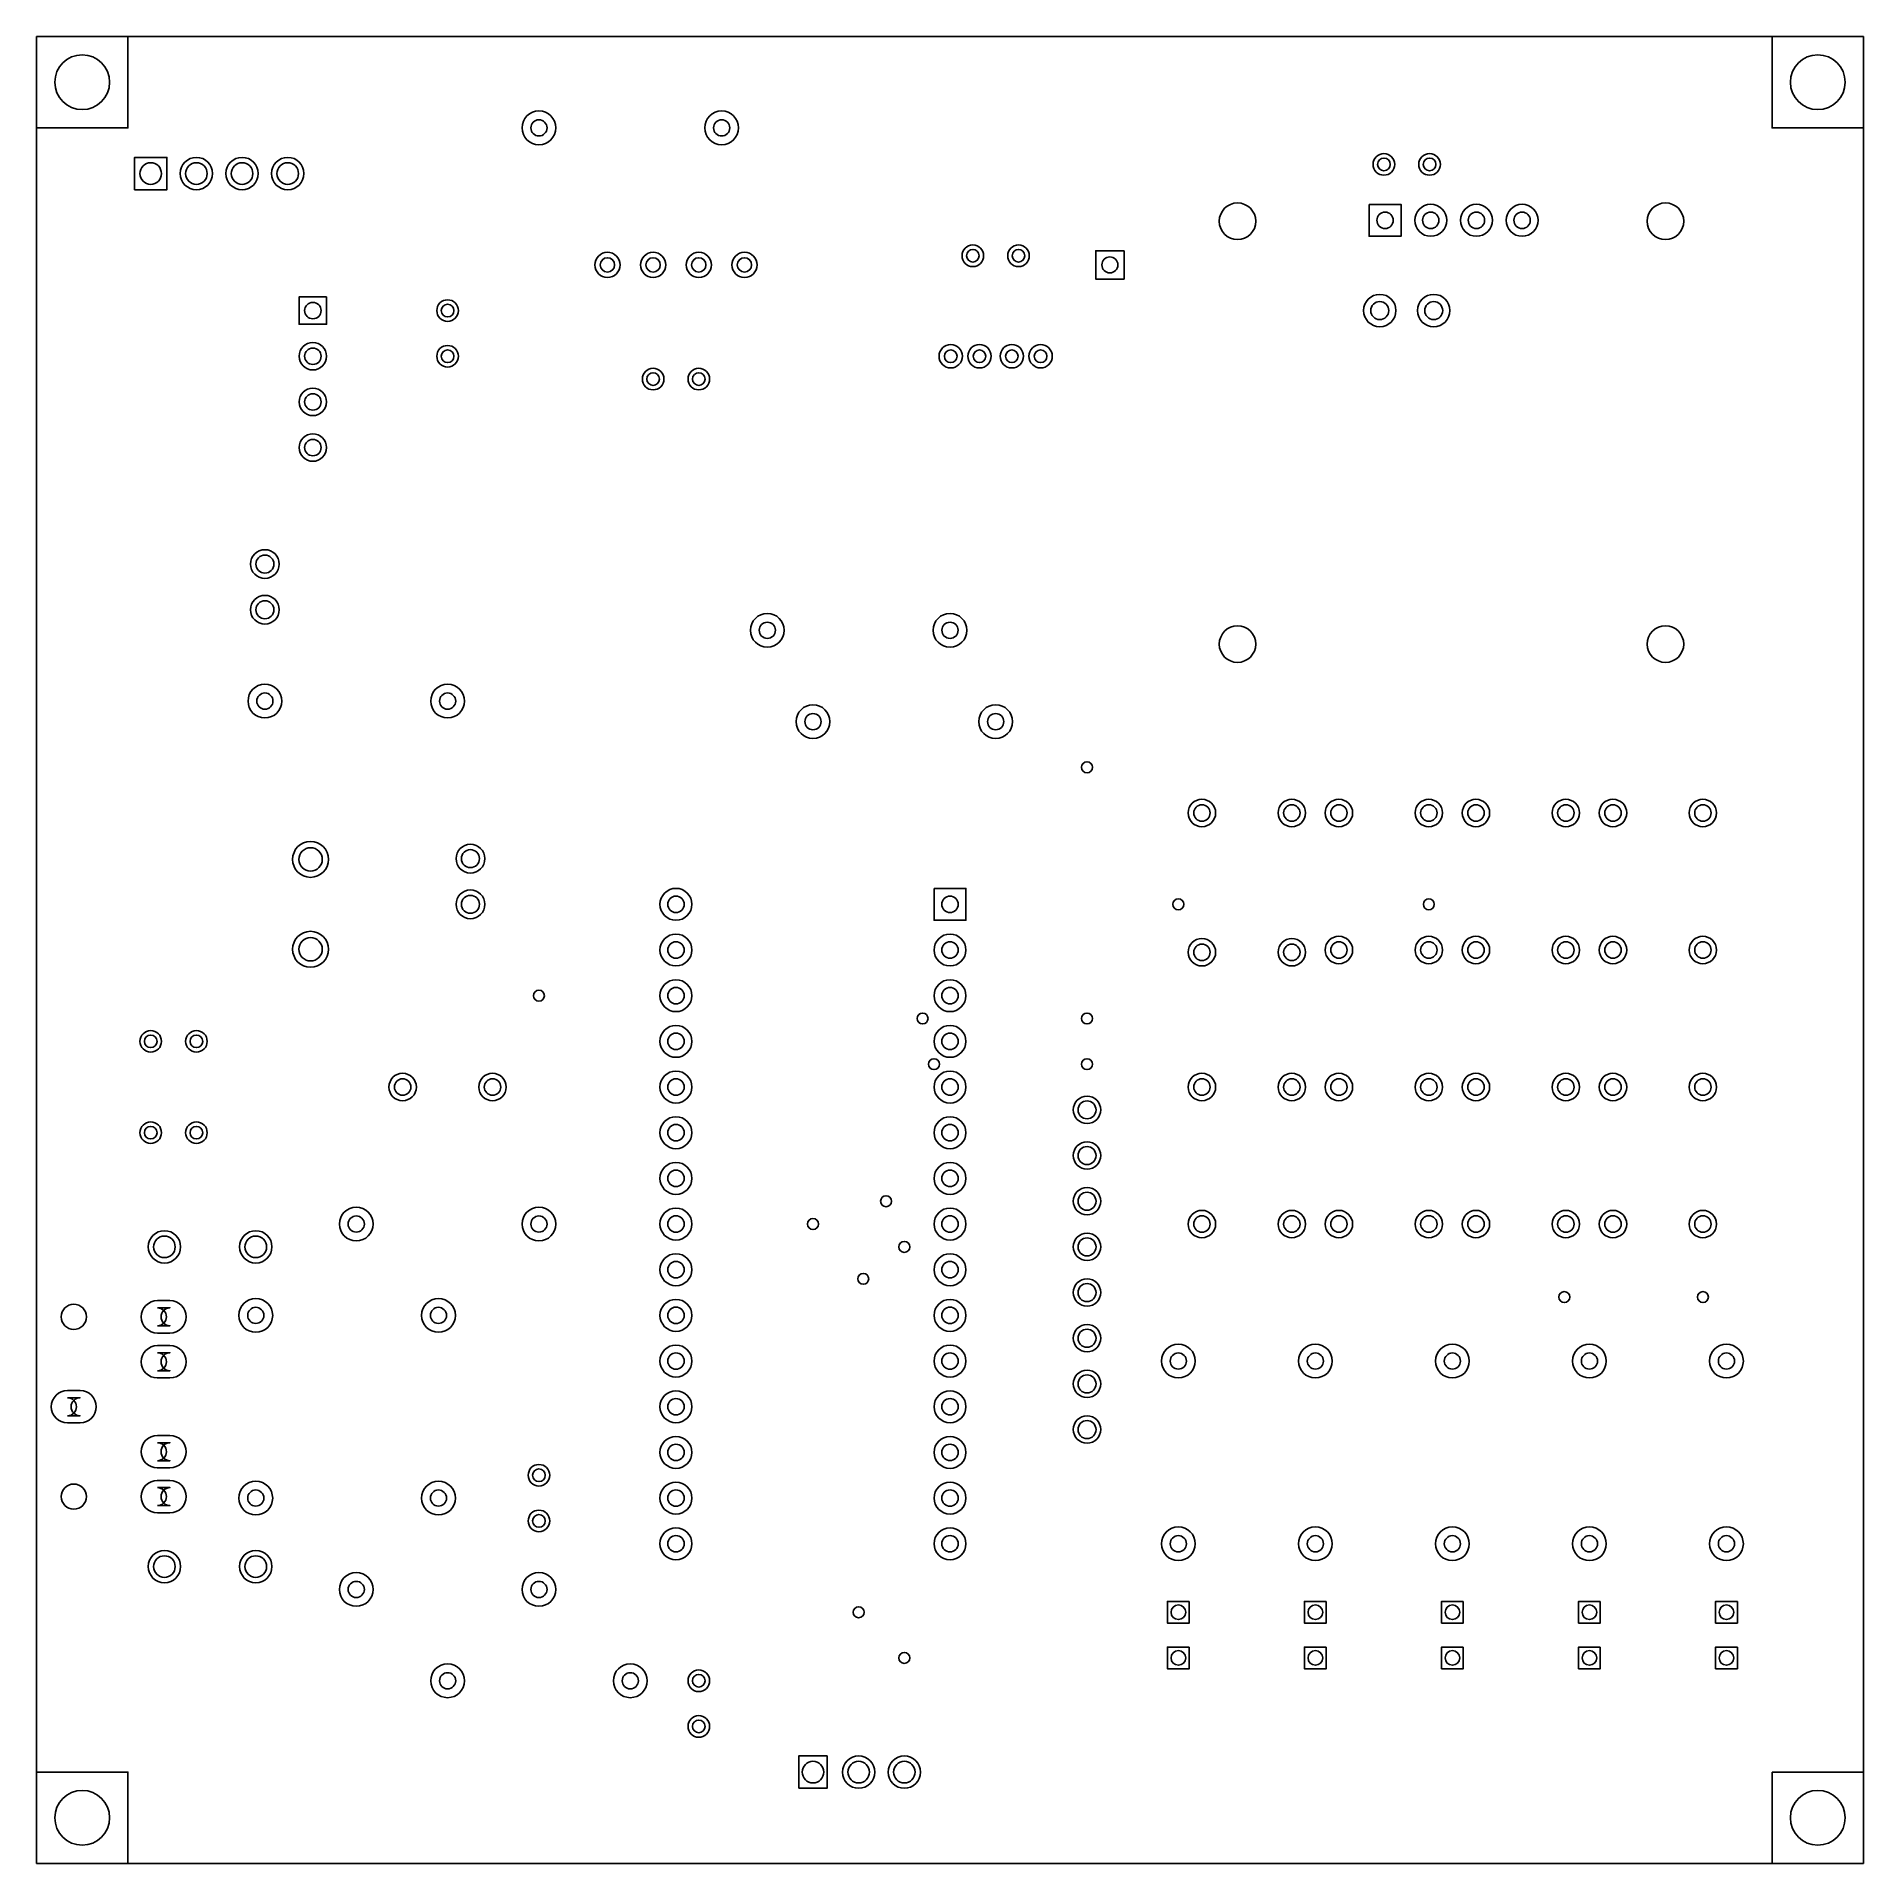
# Model space of a CAD drawing. Header units: millimetres. Extents: x 0 to 4000, y -4000 to 0.
import ezdxf

# ---------------------------------------------------------------- set-up
doc = ezdxf.new("R2010")
doc.units = ezdxf.units.MM

msp = doc.modelspace()

# ---------------------------------------------------------------- linework, layer by layer
for points in [[(0, 0), (4000, 0), (4000, -4000), (0, -4000), (0, 0)], [(0, 0), (200, 0), (200, -200), (0, -200)], [(3800, 0), (4000, 0), (4000, -200), (3800, -200)], [(214.567, -335.433), (285.433, -335.433), (285.433, -264.567), (214.567, -264.567)], [(2917.597, -367.401), (2987.597, -367.401), (2987.597, -437.401), (2917.597, -437.401)], [(2381, -469), (2319, -469), (2319, -531), (2381, -531)], [(635, -570), (575, -570), (575, -630), (635, -630)], [(1965, -1865), (1965, -1935), (2035, -1935), (2035, -1865)], [(264.645, -2783.465), (292.205, -2783.465)], [(292.197, -2767.717), (264.663, -2767.717)], [(264.645, -2822.835), (292.205, -2822.835)], [(292.197, -2838.583), (264.663, -2838.583)], [(292.197, -2866.147), (264.663, -2866.147)], [(264.645, -2881.895), (292.205, -2881.895)], [(264.645, -2921.265), (292.205, -2921.265)], [(292.197, -2937.013), (264.663, -2937.013)], [(67.795, -2980.315), (95.355, -2980.315)], [(95.347, -2964.567), (67.813, -2964.567)], [(67.795, -3019.685), (95.355, -3019.685)], [(95.347, -3035.433), (67.813, -3035.433)], [(264.645, -3078.745), (292.205, -3078.745)], [(292.197, -3062.997), (264.663, -3062.997)], [(264.645, -3118.115), (292.205, -3118.115)], [(292.197, -3133.863), (264.663, -3133.863)], [(264.645, -3177.165), (292.205, -3177.165)], [(292.197, -3161.417), (264.663, -3161.417)], [(264.645, -3216.535), (292.205, -3216.535)], [(292.197, -3232.283), (264.663, -3232.283)], [(2523.85, -3426.15), (2523.85, -3473.85), (2476.15, -3473.85), (2476.15, -3426.15)], [(2823.85, -3426.15), (2823.85, -3473.85), (2776.15, -3473.85), (2776.15, -3426.15)], [(3123.85, -3426.15), (3123.85, -3473.85), (3076.15, -3473.85), (3076.15, -3426.15)], [(3423.85, -3426.15), (3423.85, -3473.85), (3376.15, -3473.85), (3376.15, -3426.15)], [(3723.85, -3426.15), (3723.85, -3473.85), (3676.15, -3473.85), (3676.15, -3426.15)], [(2523.85, -3526.15), (2523.85, -3573.85), (2476.15, -3573.85), (2476.15, -3526.15)], [(2823.85, -3526.15), (2823.85, -3573.85), (2776.15, -3573.85), (2776.15, -3526.15)], [(3123.85, -3526.15), (3123.85, -3573.85), (3076.15, -3573.85), (3076.15, -3526.15)], [(3423.85, -3526.15), (3423.85, -3573.85), (3376.15, -3573.85), (3376.15, -3526.15)], [(3723.85, -3526.15), (3723.85, -3573.85), (3676.15, -3573.85), (3676.15, -3526.15)], [(0, -3800), (200, -3800), (200, -4000), (0, -4000)], [(1669, -3835.433), (1731, -3835.433), (1731, -3764.567), (1669, -3764.567)], [(3800, -3800), (4000, -3800), (4000, -4000), (3800, -4000)]]:
    msp.add_lwpolyline(points, close=True)
for centre, radius in [((100, -100), 60), ((3900, -100), 60), ((1100, -200), 37), ((1100, -200), 17.7), ((1500, -200), 37), ((1500, -200), 17.7), ((250, -300), 23.622), ((350, -300), 35.433), ((350, -300), 23.622), ((450, -300), 35.433), ((450, -300), 23.622), ((550, -300), 35.433), ((550, -300), 23.622), ((2950, -280), 23.622), ((2950, -280), 13.78), ((3050, -280), 23.622), ((3050, -280), 13.78), ((2629.49, -404.37), 40), ((2952.598, -402.404), 18), ((3052.6, -402.37), 35), ((3052.598, -402.374), 18), ((3152.6, -402.37), 35), ((3152.598, -402.374), 18), ((3252.6, -402.37), 35), ((3252.598, -402.374), 18), ((3566.5, -404.37), 40), ((1250, -500), 27.56), ((1350, -500), 27.56), ((1450, -500), 27.56), ((1550, -500), 27.56), ((2050, -480), 23.622), ((2050, -480), 13.78), ((2150, -480), 23.622), ((2150, -480), 13.78), ((1250, -500), 15.748), ((1350, -500), 15.748), ((1450, -500), 15.748), ((1550, -500), 15.748), ((2350, -500), 17.5), ((605, -600), 18), ((900, -600), 23.622), ((900, -600), 13.78), ((2940.94, -600), 35.433), ((2940.94, -600), 19.685), ((3059.06, -600), 35.433), ((3059.06, -600), 19.685), ((605, -700), 30), ((900, -700), 23.622), ((2001.6, -700), 25.59), ((2064.6, -700), 25.59), ((2135.4, -700), 25.59), ((2198.4, -700), 25.59), ((605, -700), 18), ((900, -700), 13.78), ((2001.6, -700), 13.78), ((2064.6, -700), 13.78), ((2135.4, -700), 13.78), ((2198.4, -700), 13.78), ((1350, -750), 23.622), ((1350, -750), 13.78), ((1450, -750), 23.622), ((1450, -750), 13.78), ((605, -800), 30), ((605, -800), 18), ((605, -900), 30), ((605, -900), 18), ((500, -1155), 31.496), ((500, -1155), 19.685), ((500, -1255), 31.496), ((500, -1255), 19.685), ((1600, -1300), 37), ((2000, -1300), 37), ((1600, -1300), 17.7), ((2000, -1300), 17.7), ((2629.49, -1330.27), 40), ((3566.5, -1330.27), 40), ((500, -1455), 37), ((500, -1455), 17.7), ((900, -1455), 37), ((900, -1455), 17.7), ((1700, -1500), 37), ((2100, -1500), 37), ((1700, -1500), 17.7), ((2100, -1500), 17.7), ((2300, -1600), 12), ((2551.58, -1700), 30), ((2748.43, -1700), 30), ((2851.58, -1700), 30), ((3048.43, -1700), 30), ((3151.58, -1700), 30), ((3348.43, -1700), 30), ((3451.58, -1700), 30), ((3648.43, -1700), 30), ((2551.58, -1700), 18), ((2748.43, -1700), 18), ((2851.58, -1700), 18), ((3048.43, -1700), 18), ((3151.58, -1700), 18), ((3348.43, -1700), 18), ((3451.58, -1700), 18), ((3648.43, -1700), 18), ((600, -1801.55), 39.37), ((600, -1801.55), 25.591), ((950, -1800), 31.496), ((950, -1800), 19.685), ((950, -1900), 31.496), ((1400, -1900), 35), ((950, -1900), 19.685), ((1400, -1900), 18), ((2000, -1900), 18), ((2500, -1900), 12), ((3048.43, -1900), 12), ((600, -1998.45), 39.37), ((600, -1998.45), 25.591), ((1400, -2000), 35), ((1400, -2000), 18), ((2000, -2000), 35), ((2000, -2000), 18), ((2551.58, -2005), 30), ((2551.58, -2005), 18), ((2748.43, -2005), 30), ((2748.43, -2005), 18), ((2851.58, -2000), 30), ((2851.58, -2000), 18), ((3048.43, -2000), 30), ((3048.43, -2000), 18), ((3151.58, -2000), 30), ((3151.58, -2000), 18), ((3348.43, -2000), 30), ((3348.43, -2000), 18), ((3451.58, -2000), 30), ((3451.58, -2000), 18), ((3648.43, -2000), 30), ((3648.43, -2000), 18), ((1400, -2100), 35), ((2000, -2100), 35), ((1100, -2100), 12), ((1400, -2100), 18), ((2000, -2100), 18), ((1940, -2150), 12), ((2300, -2150), 12), ((250, -2200), 23.622), ((250, -2200), 13.78), ((350, -2200), 23.622), ((350, -2200), 13.78), ((1400, -2200), 35), ((1400, -2200), 18), ((2000, -2200), 35), ((2000, -2200), 18), ((1965, -2250), 12), ((2300, -2250), 12), ((801.57, -2300), 30), ((998.42, -2300), 30), ((1400, -2300), 35), ((2000, -2300), 35), ((2551.58, -2300), 30), ((2748.43, -2300), 30), ((2851.58, -2300), 30), ((3048.43, -2300), 30), ((3151.58, -2300), 30), ((3348.43, -2300), 30), ((3451.58, -2300), 30), ((3648.43, -2300), 30), ((801.57, -2300), 18), ((998.42, -2300), 18), ((1400, -2300), 18), ((2000, -2300), 18), ((2300, -2350), 30), ((2551.58, -2300), 18), ((2748.43, -2300), 18), ((2851.58, -2300), 18), ((3048.43, -2300), 18), ((3151.58, -2300), 18), ((3348.43, -2300), 18), ((3451.58, -2300), 18), ((3648.43, -2300), 18), ((2300, -2350), 19.685), ((250, -2400), 23.622), ((250, -2400), 13.78), ((350, -2400), 23.622), ((350, -2400), 13.78), ((1400, -2400), 35), ((1400, -2400), 18), ((2000, -2400), 35), ((2000, -2400), 18), ((2300, -2450), 30), ((2300, -2450), 19.685), ((1400, -2500), 35), ((2000, -2500), 35), ((1400, -2500), 18), ((2000, -2500), 18), ((2300, -2550), 30), ((1860, -2550), 12), ((2300, -2550), 19.685), ((700, -2600), 37), ((700, -2600), 17.7), ((1100, -2600), 37), ((1100, -2600), 17.7), ((1400, -2600), 35), ((1400, -2600), 18), ((1700, -2600), 12), ((2000, -2600), 35), ((2000, -2600), 18), ((2551.58, -2600), 30), ((2551.58, -2600), 18), ((2748.43, -2600), 30), ((2748.43, -2600), 18), ((2851.58, -2600), 30), ((2851.58, -2600), 18), ((3048.43, -2600), 30), ((3048.43, -2600), 18), ((3151.58, -2600), 30), ((3151.58, -2600), 18), ((3348.43, -2600), 30), ((3348.43, -2600), 18), ((3451.58, -2600), 30), ((3451.58, -2600), 18), ((3648.43, -2600), 30), ((3648.43, -2600), 18), ((280, -2650), 35.433), ((280, -2650), 23.622), ((480, -2650), 35.433), ((480, -2650), 23.622), ((1900, -2650), 12), ((2300, -2650), 30), ((2300, -2650), 19.685), ((1400, -2700), 35), ((2000, -2700), 35), ((1400, -2700), 18), ((1810, -2720), 12), ((2000, -2700), 18), ((2300, -2750), 30), ((2300, -2750), 19.685), ((3345, -2760), 12), ((3648.43, -2760), 12), ((81.58, -2803.15), 27.5), ((480, -2800), 37), ((480, -2800), 17.7), ((880, -2800), 37), ((880, -2800), 17.7), ((1400, -2800), 35), ((1400, -2800), 18), ((2000, -2800), 35), ((2000, -2800), 18), ((2300, -2850), 30), ((2300, -2850), 19.685), ((1400, -2900), 35), ((2000, -2900), 35), ((2500, -2900), 37), ((2800, -2900), 37), ((3100, -2900), 37), ((3400, -2900), 37), ((3700, -2900), 37), ((1400, -2900), 18), ((2000, -2900), 18), ((2300, -2950), 30), ((2500, -2900), 17.7), ((2800, -2900), 17.7), ((3100, -2900), 17.7), ((3400, -2900), 17.7), ((3700, -2900.001), 17.7), ((2300, -2950), 19.685), ((1400, -3000), 35), ((1400, -3000), 18), ((2000, -3000), 35), ((2000, -3000), 18), ((2300, -3050), 30), ((2300, -3050), 19.685), ((1400, -3100), 35), ((2000, -3100), 35), ((1400, -3100), 18), ((2000, -3100), 18), ((1100, -3150), 23.622), ((1100, -3150), 13.78), ((81.58, -3196.85), 27.5), ((480, -3200), 37), ((480, -3200), 17.7), ((880, -3200), 37), ((880, -3200), 17.7), ((1400, -3200), 35), ((1400, -3200), 18), ((2000, -3200), 35), ((2000, -3200), 18), ((1100, -3250), 23.622), ((1100, -3250), 13.78), ((1400, -3300), 35), ((2000, -3300), 35), ((2500, -3300), 37), ((2800, -3300), 37), ((3100, -3300), 37), ((3400, -3300), 37), ((3700, -3300), 37), ((280, -3350), 35.433), ((480, -3350), 35.433), ((1400, -3300), 18), ((2000, -3300), 18), ((2500, -3300), 17.7), ((2800, -3300), 17.7), ((3100, -3300), 17.7), ((3400, -3300), 17.7), ((3700, -3299.999), 17.7), ((280, -3350), 23.622), ((480, -3350), 23.622), ((700, -3400), 37), ((700, -3400), 17.7), ((1100, -3400), 37), ((1100, -3400), 17.7), ((1800, -3450), 12), ((2500, -3450), 16), ((2800, -3450), 16), ((3100, -3450), 16), ((3400, -3450), 16), ((3700, -3450), 16), ((1900, -3550), 12), ((2500, -3550), 16), ((2800, -3550), 16), ((3100, -3550), 16), ((3400, -3550), 16), ((3700, -3550), 16), ((900, -3600), 37), ((900, -3600), 17.7), ((1300, -3600), 37), ((1300, -3600), 17.7), ((1450, -3600), 23.622), ((1450, -3600), 13.78), ((1450, -3700), 23.622), ((1450, -3700), 13.78), ((1700, -3800), 23.622), ((1800, -3800), 35.433), ((1800, -3800), 23.622), ((1900, -3800), 35.433), ((1900, -3800), 23.622), ((100, -3900), 60), ((3900, -3900), 60)]:
    msp.add_circle(centre, radius)
for centre, radius, start, end in [((264.663, -2803.15), 35.433, 90, 270), ((264.645, -2803.15), 19.685, 270, 90), ((292.205, -2803.15), 19.685, 90, 270), ((292.197, -2803.15), 35.433, 270, 90), ((264.663, -2901.58), 35.433, 90, 270), ((292.197, -2901.58), 35.433, 270, 90), ((264.645, -2901.58), 19.685, 270, 90), ((292.205, -2901.58), 19.685, 90, 270), ((67.813, -3000), 35.433, 90, 270), ((67.795, -3000), 19.685, 270, 90), ((95.355, -3000), 19.685, 90, 270), ((95.347, -3000), 35.433, 270, 90), ((264.663, -3098.43), 35.433, 90, 270), ((264.645, -3098.43), 19.685, 270, 90), ((292.205, -3098.43), 19.685, 90, 270), ((292.197, -3098.43), 35.433, 270, 90), ((264.663, -3196.85), 35.433, 90, 270), ((264.645, -3196.85), 19.685, 270, 90), ((292.205, -3196.85), 19.685, 90, 270), ((292.197, -3196.85), 35.433, 270, 90)]:
    msp.add_arc(centre, radius, start, end)

doc.saveas('drawing.dxf')
